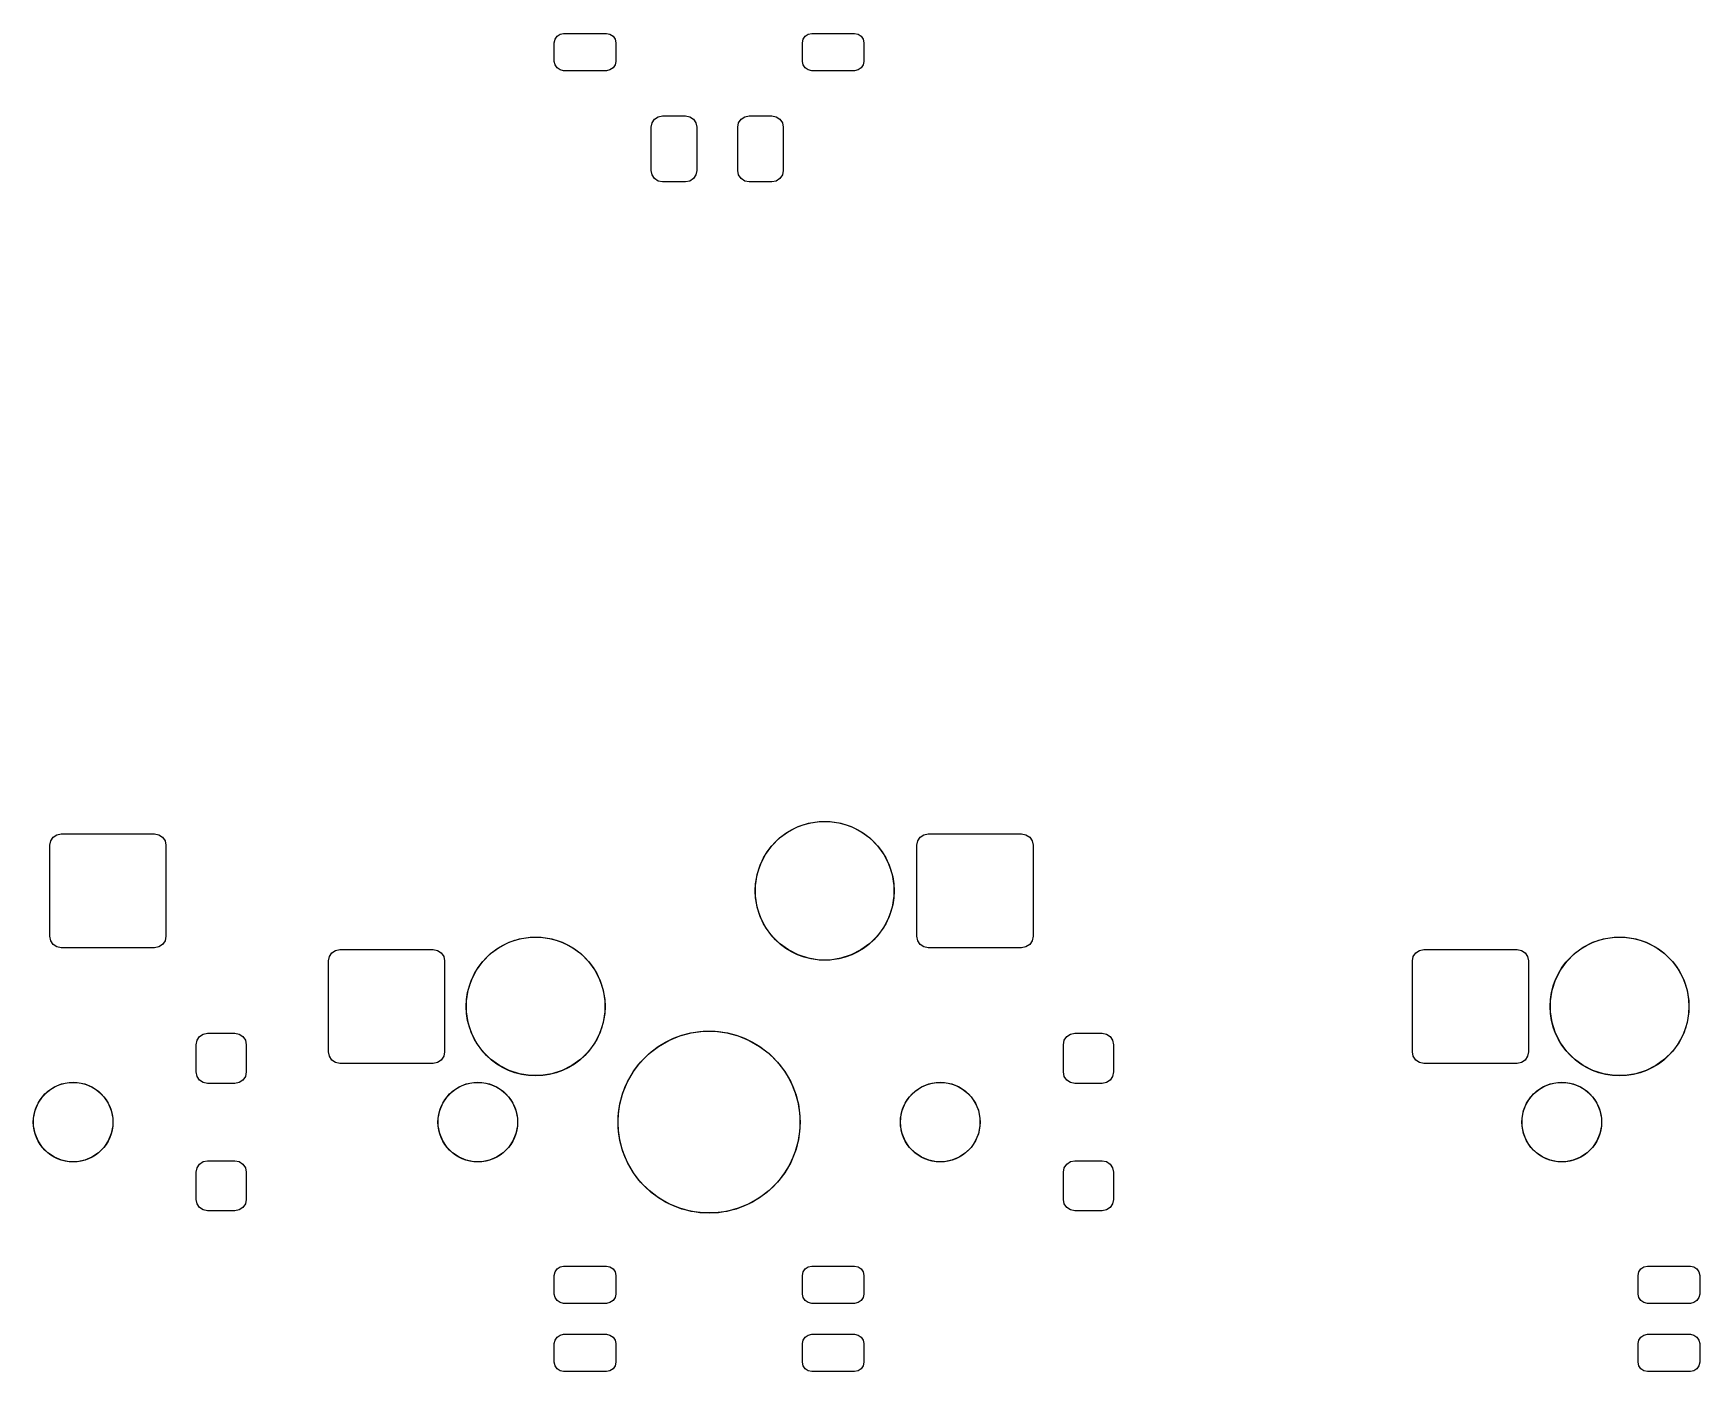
# Model space of a CAD drawing. Header units: millimetres. Extents: x 21 to 415, y -164 to -17.
# Drawn here: x 343.47 to 380.08, y -84.63 to -55.23 of the extents above; entities that cross this region are included whole.
import ezdxf

# ---------------------------------------------------------------- set-up
doc = ezdxf.new("R2010")
doc.units = ezdxf.units.MM
doc.layers.add('B.Mask', color=4, linetype='CONTINUOUS', true_color=0x02ffee)

msp = doc.modelspace()

# ---------------------------------------------------------------- linework, layer by layer
at = {"layer": 'B.Mask', "linetype": 'CONTINUOUS'}
for p, q in [((354.979418, -55.291293), (355.045925, -55.246855)), ((355.045925, -55.246855), (355.124375, -55.23125)), ((355.124375, -55.23125), (356.064375, -55.23125)), ((356.064375, -55.23125), (356.142825, -55.246855)), ((356.142825, -55.246855), (356.209332, -55.291293)), ((360.429418, -55.291293), (360.495925, -55.246855)), ((360.495925, -55.246855), (360.574375, -55.23125)), ((360.574375, -55.23125), (361.514375, -55.23125)), ((361.514375, -55.23125), (361.592825, -55.246855)), ((361.592825, -55.246855), (361.659332, -55.291293)), ((354.919375, -55.43625), (354.93498, -55.3578)), ((354.919375, -55.84625), (354.919375, -55.43625)), ((354.93498, -55.3578), (354.979418, -55.291293)), ((356.209332, -55.291293), (356.25377, -55.3578)), ((356.25377, -55.3578), (356.269375, -55.43625)), ((356.269375, -55.43625), (356.269375, -55.84625)), ((360.369375, -55.43625), (360.38498, -55.3578)), ((360.369375, -55.84625), (360.369375, -55.43625)), ((360.38498, -55.3578), (360.429418, -55.291293)), ((361.659332, -55.291293), (361.70377, -55.3578)), ((361.70377, -55.3578), (361.719375, -55.43625)), ((361.719375, -55.43625), (361.719375, -55.84625)), ((354.93498, -55.9247), (354.919375, -55.84625)), ((354.979418, -55.991207), (354.93498, -55.9247)), ((355.045925, -56.035645), (354.979418, -55.991207)), ((356.209332, -55.991207), (356.142825, -56.035645)), ((356.25377, -55.9247), (356.209332, -55.991207)), ((356.269375, -55.84625), (356.25377, -55.9247)), ((360.38498, -55.9247), (360.369375, -55.84625)), ((360.429418, -55.991207), (360.38498, -55.9247)), ((360.495925, -56.035645), (360.429418, -55.991207)), ((361.659332, -55.991207), (361.592825, -56.035645)), ((361.70377, -55.9247), (361.659332, -55.991207)), ((361.719375, -55.84625), (361.70377, -55.9247)), ((355.124375, -56.05125), (355.045925, -56.035645)), ((356.064375, -56.05125), (355.124375, -56.05125)), ((356.142825, -56.035645), (356.064375, -56.05125)), ((360.574375, -56.05125), (360.495925, -56.035645)), ((361.514375, -56.05125), (360.574375, -56.05125)), ((361.592825, -56.035645), (361.514375, -56.05125)), ((357.122598, -57.117598), (357.203704, -57.063405)), ((357.203704, -57.063405), (357.299375, -57.044375)), ((357.299375, -57.044375), (357.799375, -57.044375)), ((357.799375, -57.044375), (357.895046, -57.063405)), ((357.895046, -57.063405), (357.976152, -57.117598)), ((359.022598, -57.117598), (359.103704, -57.063405)), ((359.103704, -57.063405), (359.199375, -57.044375)), ((359.199375, -57.044375), (359.699375, -57.044375)), ((359.699375, -57.044375), (359.795046, -57.063405)), ((359.795046, -57.063405), (359.876152, -57.117598)), ((357.049375, -57.294375), (357.068405, -57.198704)), ((357.049375, -58.244375), (357.049375, -57.294375)), ((357.068405, -57.198704), (357.122598, -57.117598)), ((357.976152, -57.117598), (358.030345, -57.198704)), ((358.030345, -57.198704), (358.049375, -57.294375)), ((358.049375, -57.294375), (358.049375, -58.244375)), ((358.949375, -57.294375), (358.968405, -57.198704)), ((358.949375, -58.244375), (358.949375, -57.294375)), ((358.968405, -57.198704), (359.022598, -57.117598)), ((359.876152, -57.117598), (359.930345, -57.198704)), ((359.930345, -57.198704), (359.949375, -57.294375)), ((359.949375, -57.294375), (359.949375, -58.244375)), ((357.068405, -58.340046), (357.049375, -58.244375)), ((357.122598, -58.421152), (357.068405, -58.340046)), ((357.203704, -58.475345), (357.122598, -58.421152)), ((357.299375, -58.494375), (357.203704, -58.475345)), ((357.799375, -58.494375), (357.299375, -58.494375)), ((357.895046, -58.475345), (357.799375, -58.494375)), ((357.976152, -58.421152), (357.895046, -58.475345)), ((358.030345, -58.340046), (357.976152, -58.421152)), ((358.049375, -58.244375), (358.030345, -58.340046)), ((358.968405, -58.340046), (358.949375, -58.244375)), ((359.022598, -58.421152), (358.968405, -58.340046)), ((359.103704, -58.475345), (359.022598, -58.421152)), ((359.199375, -58.494375), (359.103704, -58.475345)), ((359.699375, -58.494375), (359.199375, -58.494375)), ((359.795046, -58.475345), (359.699375, -58.494375)), ((359.876152, -58.421152), (359.795046, -58.475345)), ((359.930345, -58.340046), (359.876152, -58.421152)), ((359.949375, -58.244375), (359.930345, -58.340046)), ((343.909598, -72.887598), (343.990704, -72.833405)), ((343.990704, -72.833405), (344.086375, -72.814375)), ((344.086375, -72.814375), (346.136375, -72.814375)), ((346.136375, -72.814375), (346.232046, -72.833405)), ((346.232046, -72.833405), (346.313152, -72.887598)), ((359.868967, -72.904756), (360.062565, -72.764099)), ((360.062565, -72.764099), (360.275783, -72.655459)), ((360.275783, -72.655459), (360.503371, -72.581511)), ((360.503371, -72.581511), (360.739725, -72.544076)), ((360.739725, -72.544076), (360.979025, -72.544076)), ((360.979025, -72.544076), (361.215379, -72.581511)), ((361.215379, -72.581511), (361.442967, -72.655459)), ((361.442967, -72.655459), (361.656185, -72.764099)), ((361.656185, -72.764099), (361.849783, -72.904756)), ((362.959598, -72.887598), (363.040704, -72.833405)), ((363.040704, -72.833405), (363.136375, -72.814375)), ((363.136375, -72.814375), (365.186375, -72.814375)), ((365.186375, -72.814375), (365.282046, -72.833405)), ((365.282046, -72.833405), (365.363152, -72.887598)), ((343.836375, -73.064375), (343.855405, -72.968704)), ((343.836375, -75.064375), (343.836375, -73.064375)), ((343.855405, -72.968704), (343.909598, -72.887598)), ((346.313152, -72.887598), (346.367345, -72.968704)), ((346.367345, -72.968704), (346.386375, -73.064375)), ((346.386375, -73.064375), (346.386375, -75.064375)), ((359.559099, -73.267565), (359.699756, -73.073967)), ((359.699756, -73.073967), (359.868967, -72.904756)), ((361.849783, -72.904756), (362.018994, -73.073967)), ((362.018994, -73.073967), (362.159651, -73.267565)), ((362.886375, -73.064375), (362.905405, -72.968704)), ((362.886375, -75.064375), (362.886375, -73.064375)), ((362.905405, -72.968704), (362.959598, -72.887598)), ((365.363152, -72.887598), (365.417345, -72.968704)), ((365.417345, -72.968704), (365.436375, -73.064375)), ((365.436375, -73.064375), (365.436375, -75.064375)), ((359.376511, -73.708371), (359.450459, -73.480783)), ((359.450459, -73.480783), (359.559099, -73.267565)), ((362.159651, -73.267565), (362.268291, -73.480783)), ((362.268291, -73.480783), (362.342239, -73.708371)), ((359.339076, -73.944725), (359.376511, -73.708371)), ((359.339076, -74.184025), (359.339076, -73.944725)), ((362.342239, -73.708371), (362.379674, -73.944725)), ((362.379674, -73.944725), (362.379674, -74.184025)), ((359.376511, -74.420379), (359.339076, -74.184025)), ((362.379674, -74.184025), (362.342239, -74.420379)), ((359.450459, -74.647967), (359.376511, -74.420379)), ((359.559099, -74.861185), (359.450459, -74.647967)), ((362.268291, -74.647967), (362.159651, -74.861185)), ((362.342239, -74.420379), (362.268291, -74.647967)), ((359.699756, -75.054783), (359.559099, -74.861185)), ((362.159651, -74.861185), (362.018994, -75.054783)), ((343.855405, -75.160046), (343.836375, -75.064375)), ((343.909598, -75.241152), (343.855405, -75.160046)), ((343.990704, -75.295345), (343.909598, -75.241152)), ((344.086375, -75.314375), (343.990704, -75.295345)), ((346.136375, -75.314375), (344.086375, -75.314375)), ((346.232046, -75.295345), (346.136375, -75.314375)), ((346.313152, -75.241152), (346.232046, -75.295345)), ((346.367345, -75.160046), (346.313152, -75.241152)), ((346.386375, -75.064375), (346.367345, -75.160046)), ((350.032598, -75.427598), (350.113704, -75.373405)), ((350.113704, -75.373405), (350.209375, -75.354375)), ((350.209375, -75.354375), (352.259375, -75.354375)), ((352.259375, -75.354375), (352.355046, -75.373405)), ((352.355046, -75.373405), (352.436152, -75.427598)), ((353.518967, -75.444756), (353.712565, -75.304099)), ((353.712565, -75.304099), (353.925783, -75.195459)), ((353.925783, -75.195459), (354.153371, -75.121511)), ((354.153371, -75.121511), (354.389725, -75.084076)), ((354.389725, -75.084076), (354.629025, -75.084076)), ((354.629025, -75.084076), (354.865379, -75.121511)), ((354.865379, -75.121511), (355.092967, -75.195459)), ((355.092967, -75.195459), (355.306185, -75.304099)), ((355.306185, -75.304099), (355.499783, -75.444756)), ((359.868967, -75.223994), (359.699756, -75.054783)), ((360.062565, -75.364651), (359.868967, -75.223994)), ((360.275783, -75.473291), (360.062565, -75.364651)), ((361.656185, -75.364651), (361.442967, -75.473291)), ((361.849783, -75.223994), (361.656185, -75.364651)), ((362.018994, -75.054783), (361.849783, -75.223994)), ((362.905405, -75.160046), (362.886375, -75.064375)), ((362.959598, -75.241152), (362.905405, -75.160046)), ((363.040704, -75.295345), (362.959598, -75.241152)), ((363.136375, -75.314375), (363.040704, -75.295345)), ((365.186375, -75.314375), (363.136375, -75.314375)), ((365.282046, -75.295345), (365.186375, -75.314375)), ((365.363152, -75.241152), (365.282046, -75.295345)), ((365.417345, -75.160046), (365.363152, -75.241152)), ((365.436375, -75.064375), (365.417345, -75.160046)), ((373.845098, -75.427598), (373.926204, -75.373405)), ((373.926204, -75.373405), (374.021875, -75.354375)), ((374.021875, -75.354375), (376.071875, -75.354375)), ((376.071875, -75.354375), (376.167546, -75.373405)), ((376.167546, -75.373405), (376.248652, -75.427598)), ((377.331467, -75.444756), (377.525065, -75.304099)), ((377.525065, -75.304099), (377.738283, -75.195459)), ((377.738283, -75.195459), (377.965871, -75.121511)), ((377.965871, -75.121511), (378.202225, -75.084076)), ((378.202225, -75.084076), (378.441525, -75.084076)), ((378.441525, -75.084076), (378.677879, -75.121511)), ((378.677879, -75.121511), (378.905467, -75.195459)), ((378.905467, -75.195459), (379.118685, -75.304099)), ((379.118685, -75.304099), (379.312283, -75.444756)), ((349.959375, -75.604375), (349.978405, -75.508704)), ((349.959375, -77.604375), (349.959375, -75.604375)), ((349.978405, -75.508704), (350.032598, -75.427598)), ((352.436152, -75.427598), (352.490345, -75.508704)), ((352.490345, -75.508704), (352.509375, -75.604375)), ((352.509375, -75.604375), (352.509375, -77.604375)), ((353.209099, -75.807565), (353.349756, -75.613967)), ((353.349756, -75.613967), (353.518967, -75.444756)), ((355.499783, -75.444756), (355.668994, -75.613967)), ((355.668994, -75.613967), (355.809651, -75.807565)), ((360.503371, -75.547239), (360.275783, -75.473291)), ((360.739725, -75.584674), (360.503371, -75.547239)), ((360.979025, -75.584674), (360.739725, -75.584674)), ((361.215379, -75.547239), (360.979025, -75.584674)), ((361.442967, -75.473291), (361.215379, -75.547239)), ((373.771875, -75.604375), (373.790905, -75.508704)), ((373.771875, -77.604375), (373.771875, -75.604375)), ((373.790905, -75.508704), (373.845098, -75.427598)), ((376.248652, -75.427598), (376.302845, -75.508704)), ((376.302845, -75.508704), (376.321875, -75.604375)), ((376.321875, -75.604375), (376.321875, -77.604375)), ((377.021599, -75.807565), (377.162256, -75.613967)), ((377.162256, -75.613967), (377.331467, -75.444756)), ((379.312283, -75.444756), (379.481494, -75.613967)), ((379.481494, -75.613967), (379.622151, -75.807565)), ((353.026511, -76.248371), (353.100459, -76.020783)), ((353.100459, -76.020783), (353.209099, -75.807565)), ((355.809651, -75.807565), (355.918291, -76.020783)), ((355.918291, -76.020783), (355.992239, -76.248371)), ((376.839011, -76.248371), (376.912959, -76.020783)), ((376.912959, -76.020783), (377.021599, -75.807565)), ((379.622151, -75.807565), (379.730791, -76.020783)), ((379.730791, -76.020783), (379.804739, -76.248371)), ((352.989076, -76.484725), (353.026511, -76.248371)), ((352.989076, -76.724025), (352.989076, -76.484725)), ((355.992239, -76.248371), (356.029674, -76.484725)), ((356.029674, -76.484725), (356.029674, -76.724025)), ((376.801576, -76.484725), (376.839011, -76.248371)), ((376.801576, -76.724025), (376.801576, -76.484725)), ((379.804739, -76.248371), (379.842174, -76.484725)), ((379.842174, -76.484725), (379.842174, -76.724025)), ((353.026511, -76.960379), (352.989076, -76.724025)), ((356.029674, -76.724025), (355.992239, -76.960379)), ((376.839011, -76.960379), (376.801576, -76.724025)), ((379.842174, -76.724025), (379.804739, -76.960379)), ((347.126973, -77.267598), (347.208079, -77.213405)), ((347.208079, -77.213405), (347.30375, -77.194375)), ((347.30375, -77.194375), (347.90375, -77.194375)), ((347.90375, -77.194375), (347.999421, -77.213405)), ((347.999421, -77.213405), (348.080527, -77.267598)), ((353.100459, -77.187967), (353.026511, -76.960379)), ((353.209099, -77.401185), (353.100459, -77.187967)), ((355.918291, -77.187967), (355.809651, -77.401185)), ((355.992239, -76.960379), (355.918291, -77.187967)), ((357.676496, -77.250515), (357.929194, -77.182804)), ((357.929194, -77.182804), (358.188569, -77.148657)), ((358.188569, -77.148657), (358.450181, -77.148657)), ((358.450181, -77.148657), (358.709556, -77.182804)), ((358.709556, -77.182804), (358.962254, -77.250515)), ((366.176973, -77.267598), (366.258079, -77.213405)), ((366.258079, -77.213405), (366.35375, -77.194375)), ((366.35375, -77.194375), (366.95375, -77.194375)), ((366.95375, -77.194375), (367.049421, -77.213405)), ((367.049421, -77.213405), (367.130527, -77.267598)), ((376.912959, -77.187967), (376.839011, -76.960379)), ((377.021599, -77.401185), (376.912959, -77.187967)), ((379.730791, -77.187967), (379.622151, -77.401185)), ((379.804739, -76.960379), (379.730791, -77.187967)), ((347.05375, -77.444375), (347.07278, -77.348704)), ((347.05375, -78.044375), (347.05375, -77.444375)), ((347.07278, -77.348704), (347.126973, -77.267598)), ((348.080527, -77.267598), (348.13472, -77.348704)), ((348.13472, -77.348704), (348.15375, -77.444375)), ((348.15375, -77.444375), (348.15375, -78.044375)), ((349.978405, -77.700046), (349.959375, -77.604375)), ((352.509375, -77.604375), (352.490345, -77.700046)), ((353.349756, -77.594783), (353.209099, -77.401185)), ((353.518967, -77.763994), (353.349756, -77.594783)), ((355.668994, -77.594783), (355.499783, -77.763994)), ((355.809651, -77.401185), (355.668994, -77.594783)), ((357.000683, -77.640695), (357.208235, -77.481436)), ((357.208235, -77.481436), (357.434798, -77.35063)), ((357.434798, -77.35063), (357.676496, -77.250515)), ((358.962254, -77.250515), (359.203952, -77.35063)), ((359.203952, -77.35063), (359.430515, -77.481436)), ((359.430515, -77.481436), (359.638067, -77.640695)), ((366.10375, -77.444375), (366.12278, -77.348704)), ((366.10375, -78.044375), (366.10375, -77.444375)), ((366.12278, -77.348704), (366.176973, -77.267598)), ((367.130527, -77.267598), (367.18472, -77.348704)), ((367.18472, -77.348704), (367.20375, -77.444375)), ((367.20375, -77.444375), (367.20375, -78.044375)), ((373.790905, -77.700046), (373.771875, -77.604375)), ((376.321875, -77.604375), (376.302845, -77.700046)), ((377.162256, -77.594783), (377.021599, -77.401185)), ((377.331467, -77.763994), (377.162256, -77.594783)), ((379.481494, -77.594783), (379.312283, -77.763994)), ((379.622151, -77.401185), (379.481494, -77.594783)), ((350.032598, -77.781152), (349.978405, -77.700046)), ((350.113704, -77.835345), (350.032598, -77.781152)), ((350.209375, -77.854375), (350.113704, -77.835345)), ((352.259375, -77.854375), (350.209375, -77.854375)), ((352.355046, -77.835345), (352.259375, -77.854375)), ((352.436152, -77.781152), (352.355046, -77.835345)), ((352.490345, -77.700046), (352.436152, -77.781152)), ((353.712565, -77.904651), (353.518967, -77.763994)), ((353.925783, -78.013291), (353.712565, -77.904651)), ((355.306185, -77.904651), (355.092967, -78.013291)), ((355.499783, -77.763994), (355.306185, -77.904651)), ((356.656436, -78.033235), (356.815695, -77.825683)), ((356.815695, -77.825683), (357.000683, -77.640695)), ((359.638067, -77.640695), (359.823055, -77.825683)), ((359.823055, -77.825683), (359.982314, -78.033235)), ((373.845098, -77.781152), (373.790905, -77.700046)), ((373.926204, -77.835345), (373.845098, -77.781152)), ((374.021875, -77.854375), (373.926204, -77.835345)), ((376.071875, -77.854375), (374.021875, -77.854375)), ((376.167546, -77.835345), (376.071875, -77.854375)), ((376.248652, -77.781152), (376.167546, -77.835345)), ((376.302845, -77.700046), (376.248652, -77.781152)), ((377.525065, -77.904651), (377.331467, -77.763994)), ((377.738283, -78.013291), (377.525065, -77.904651)), ((379.118685, -77.904651), (378.905467, -78.013291)), ((379.312283, -77.763994), (379.118685, -77.904651)), ((343.936903, -78.372694), (344.095376, -78.307052)), ((344.095376, -78.307052), (344.26361, -78.273588)), ((344.26361, -78.273588), (344.43514, -78.273588)), ((344.43514, -78.273588), (344.603374, -78.307052)), ((344.603374, -78.307052), (344.761847, -78.372694)), ((347.07278, -78.140046), (347.05375, -78.044375)), ((347.126973, -78.221152), (347.07278, -78.140046)), ((347.208079, -78.275345), (347.126973, -78.221152)), ((347.30375, -78.294375), (347.208079, -78.275345)), ((347.90375, -78.294375), (347.30375, -78.294375)), ((347.999421, -78.275345), (347.90375, -78.294375)), ((348.080527, -78.221152), (347.999421, -78.275345)), ((348.13472, -78.140046), (348.080527, -78.221152)), ((348.15375, -78.044375), (348.13472, -78.140046)), ((352.826903, -78.372694), (352.985376, -78.307052)), ((352.985376, -78.307052), (353.15361, -78.273588)), ((353.15361, -78.273588), (353.32514, -78.273588)), ((353.32514, -78.273588), (353.493374, -78.307052)), ((353.493374, -78.307052), (353.651847, -78.372694)), ((354.153371, -78.087239), (353.925783, -78.013291)), ((354.389725, -78.124674), (354.153371, -78.087239)), ((354.629025, -78.124674), (354.389725, -78.124674)), ((354.865379, -78.087239), (354.629025, -78.124674)), ((355.092967, -78.013291), (354.865379, -78.087239)), ((356.425515, -78.501496), (356.52563, -78.259798)), ((356.52563, -78.259798), (356.656436, -78.033235)), ((359.982314, -78.033235), (360.11312, -78.259798)), ((360.11312, -78.259798), (360.213235, -78.501496)), ((362.986903, -78.372694), (363.145376, -78.307052)), ((363.145376, -78.307052), (363.31361, -78.273588)), ((363.31361, -78.273588), (363.48514, -78.273588)), ((363.48514, -78.273588), (363.653374, -78.307052)), ((363.653374, -78.307052), (363.811847, -78.372694)), ((366.12278, -78.140046), (366.10375, -78.044375)), ((366.176973, -78.221152), (366.12278, -78.140046)), ((366.258079, -78.275345), (366.176973, -78.221152)), ((366.35375, -78.294375), (366.258079, -78.275345)), ((366.95375, -78.294375), (366.35375, -78.294375)), ((367.049421, -78.275345), (366.95375, -78.294375)), ((367.130527, -78.221152), (367.049421, -78.275345)), ((367.18472, -78.140046), (367.130527, -78.221152)), ((367.20375, -78.044375), (367.18472, -78.140046)), ((376.639403, -78.372694), (376.797876, -78.307052)), ((376.797876, -78.307052), (376.96611, -78.273588)), ((376.96611, -78.273588), (377.13764, -78.273588)), ((377.13764, -78.273588), (377.305874, -78.307052)), ((377.305874, -78.307052), (377.464347, -78.372694)), ((377.965871, -78.087239), (377.738283, -78.013291)), ((378.202225, -78.124674), (377.965871, -78.087239)), ((378.441525, -78.124674), (378.202225, -78.124674)), ((378.677879, -78.087239), (378.441525, -78.124674)), ((378.905467, -78.013291), (378.677879, -78.087239)), ((343.577694, -78.731903), (343.672991, -78.589281)), ((343.672991, -78.589281), (343.794281, -78.467991)), ((343.794281, -78.467991), (343.936903, -78.372694)), ((344.761847, -78.372694), (344.904469, -78.467991)), ((344.904469, -78.467991), (345.025759, -78.589281)), ((345.025759, -78.589281), (345.121056, -78.731903)), ((352.467694, -78.731903), (352.562991, -78.589281)), ((352.562991, -78.589281), (352.684281, -78.467991)), ((352.684281, -78.467991), (352.826903, -78.372694)), ((353.651847, -78.372694), (353.794469, -78.467991)), ((353.794469, -78.467991), (353.915759, -78.589281)), ((353.915759, -78.589281), (354.011056, -78.731903)), ((356.357804, -78.754194), (356.425515, -78.501496)), ((360.213235, -78.501496), (360.280946, -78.754194)), ((362.627694, -78.731903), (362.722991, -78.589281)), ((362.722991, -78.589281), (362.844281, -78.467991)), ((362.844281, -78.467991), (362.986903, -78.372694)), ((363.811847, -78.372694), (363.954469, -78.467991)), ((363.954469, -78.467991), (364.075759, -78.589281)), ((364.075759, -78.589281), (364.171056, -78.731903)), ((376.280194, -78.731903), (376.375491, -78.589281)), ((376.375491, -78.589281), (376.496781, -78.467991)), ((376.496781, -78.467991), (376.639403, -78.372694)), ((377.464347, -78.372694), (377.606969, -78.467991)), ((377.606969, -78.467991), (377.728259, -78.589281)), ((377.728259, -78.589281), (377.823556, -78.731903)), ((343.478588, -79.05861), (343.512052, -78.890376)), ((343.478588, -79.23014), (343.478588, -79.05861)), ((343.512052, -78.890376), (343.577694, -78.731903)), ((345.121056, -78.731903), (345.186698, -78.890376)), ((345.186698, -78.890376), (345.220162, -79.05861)), ((345.220162, -79.05861), (345.220162, -79.23014)), ((352.368588, -79.05861), (352.402052, -78.890376)), ((352.368588, -79.23014), (352.368588, -79.05861)), ((352.402052, -78.890376), (352.467694, -78.731903)), ((354.011056, -78.731903), (354.076698, -78.890376)), ((354.076698, -78.890376), (354.110162, -79.05861)), ((354.110162, -79.05861), (354.110162, -79.23014)), ((356.323657, -79.013569), (356.357804, -78.754194)), ((356.323657, -79.275181), (356.323657, -79.013569)), ((360.280946, -78.754194), (360.315093, -79.013569)), ((360.315093, -79.013569), (360.315093, -79.275181)), ((362.528588, -79.05861), (362.562052, -78.890376)), ((362.528588, -79.23014), (362.528588, -79.05861)), ((362.562052, -78.890376), (362.627694, -78.731903)), ((364.171056, -78.731903), (364.236698, -78.890376)), ((364.236698, -78.890376), (364.270162, -79.05861)), ((364.270162, -79.05861), (364.270162, -79.23014)), ((376.181088, -79.05861), (376.214552, -78.890376)), ((376.181088, -79.23014), (376.181088, -79.05861)), ((376.214552, -78.890376), (376.280194, -78.731903)), ((377.823556, -78.731903), (377.889198, -78.890376)), ((377.889198, -78.890376), (377.922662, -79.05861)), ((377.922662, -79.05861), (377.922662, -79.23014)), ((343.512052, -79.398374), (343.478588, -79.23014)), ((343.577694, -79.556847), (343.512052, -79.398374)), ((345.186698, -79.398374), (345.121056, -79.556847)), ((345.220162, -79.23014), (345.186698, -79.398374)), ((352.402052, -79.398374), (352.368588, -79.23014)), ((352.467694, -79.556847), (352.402052, -79.398374)), ((354.076698, -79.398374), (354.011056, -79.556847)), ((354.110162, -79.23014), (354.076698, -79.398374)), ((356.357804, -79.534556), (356.323657, -79.275181)), ((360.315093, -79.275181), (360.280946, -79.534556)), ((362.562052, -79.398374), (362.528588, -79.23014)), ((362.627694, -79.556847), (362.562052, -79.398374)), ((364.236698, -79.398374), (364.171056, -79.556847)), ((364.270162, -79.23014), (364.236698, -79.398374)), ((376.214552, -79.398374), (376.181088, -79.23014)), ((376.280194, -79.556847), (376.214552, -79.398374)), ((377.889198, -79.398374), (377.823556, -79.556847)), ((377.922662, -79.23014), (377.889198, -79.398374)), ((343.672991, -79.699469), (343.577694, -79.556847)), ((343.794281, -79.820759), (343.672991, -79.699469)), ((345.025759, -79.699469), (344.904469, -79.820759)), ((345.121056, -79.556847), (345.025759, -79.699469)), ((352.562991, -79.699469), (352.467694, -79.556847)), ((352.684281, -79.820759), (352.562991, -79.699469)), ((353.915759, -79.699469), (353.794469, -79.820759)), ((354.011056, -79.556847), (353.915759, -79.699469)), ((356.425515, -79.787254), (356.357804, -79.534556)), ((356.52563, -80.028952), (356.425515, -79.787254)), ((360.213235, -79.787254), (360.11312, -80.028952)), ((360.280946, -79.534556), (360.213235, -79.787254)), ((362.722991, -79.699469), (362.627694, -79.556847)), ((362.844281, -79.820759), (362.722991, -79.699469)), ((364.075759, -79.699469), (363.954469, -79.820759)), ((364.171056, -79.556847), (364.075759, -79.699469)), ((376.375491, -79.699469), (376.280194, -79.556847)), ((376.496781, -79.820759), (376.375491, -79.699469)), ((377.728259, -79.699469), (377.606969, -79.820759)), ((377.823556, -79.556847), (377.728259, -79.699469)), ((343.936903, -79.916056), (343.794281, -79.820759)), ((344.095376, -79.981698), (343.936903, -79.916056)), ((344.26361, -80.015162), (344.095376, -79.981698)), ((344.43514, -80.015162), (344.26361, -80.015162)), ((344.603374, -79.981698), (344.43514, -80.015162)), ((344.761847, -79.916056), (344.603374, -79.981698)), ((344.904469, -79.820759), (344.761847, -79.916056)), ((347.05375, -80.244375), (347.07278, -80.148704)), ((347.07278, -80.148704), (347.126973, -80.067598)), ((347.126973, -80.067598), (347.208079, -80.013405)), ((347.208079, -80.013405), (347.30375, -79.994375)), ((347.30375, -79.994375), (347.90375, -79.994375)), ((347.90375, -79.994375), (347.999421, -80.013405)), ((347.999421, -80.013405), (348.080527, -80.067598)), ((348.080527, -80.067598), (348.13472, -80.148704)), ((348.13472, -80.148704), (348.15375, -80.244375)), ((352.826903, -79.916056), (352.684281, -79.820759)), ((352.985376, -79.981698), (352.826903, -79.916056)), ((353.15361, -80.015162), (352.985376, -79.981698)), ((353.32514, -80.015162), (353.15361, -80.015162)), ((353.493374, -79.981698), (353.32514, -80.015162)), ((353.651847, -79.916056), (353.493374, -79.981698)), ((353.794469, -79.820759), (353.651847, -79.916056)), ((356.656436, -80.255515), (356.52563, -80.028952)), ((360.11312, -80.028952), (359.982314, -80.255515)), ((362.986903, -79.916056), (362.844281, -79.820759)), ((363.145376, -79.981698), (362.986903, -79.916056)), ((363.31361, -80.015162), (363.145376, -79.981698)), ((363.48514, -80.015162), (363.31361, -80.015162)), ((363.653374, -79.981698), (363.48514, -80.015162)), ((363.811847, -79.916056), (363.653374, -79.981698)), ((363.954469, -79.820759), (363.811847, -79.916056)), ((366.10375, -80.244375), (366.12278, -80.148704)), ((366.12278, -80.148704), (366.176973, -80.067598)), ((366.176973, -80.067598), (366.258079, -80.013405)), ((366.258079, -80.013405), (366.35375, -79.994375)), ((366.35375, -79.994375), (366.95375, -79.994375)), ((366.95375, -79.994375), (367.049421, -80.013405)), ((367.049421, -80.013405), (367.130527, -80.067598)), ((367.130527, -80.067598), (367.18472, -80.148704)), ((367.18472, -80.148704), (367.20375, -80.244375)), ((376.639403, -79.916056), (376.496781, -79.820759)), ((376.797876, -79.981698), (376.639403, -79.916056)), ((376.96611, -80.015162), (376.797876, -79.981698)), ((377.13764, -80.015162), (376.96611, -80.015162)), ((377.305874, -79.981698), (377.13764, -80.015162)), ((377.464347, -79.916056), (377.305874, -79.981698)), ((377.606969, -79.820759), (377.464347, -79.916056)), ((347.05375, -80.844375), (347.05375, -80.244375)), ((348.15375, -80.244375), (348.15375, -80.844375)), ((356.815695, -80.463067), (356.656436, -80.255515)), ((357.000683, -80.648055), (356.815695, -80.463067)), ((359.823055, -80.463067), (359.638067, -80.648055)), ((359.982314, -80.255515), (359.823055, -80.463067)), ((366.10375, -80.844375), (366.10375, -80.244375)), ((367.20375, -80.244375), (367.20375, -80.844375)), ((347.07278, -80.940046), (347.05375, -80.844375)), ((348.15375, -80.844375), (348.13472, -80.940046)), ((357.208235, -80.807314), (357.000683, -80.648055)), ((357.434798, -80.93812), (357.208235, -80.807314)), ((359.430515, -80.807314), (359.203952, -80.93812)), ((359.638067, -80.648055), (359.430515, -80.807314)), ((366.12278, -80.940046), (366.10375, -80.844375)), ((367.20375, -80.844375), (367.18472, -80.940046)), ((347.126973, -81.021152), (347.07278, -80.940046)), ((347.208079, -81.075345), (347.126973, -81.021152)), ((347.30375, -81.094375), (347.208079, -81.075345)), ((347.90375, -81.094375), (347.30375, -81.094375)), ((347.999421, -81.075345), (347.90375, -81.094375)), ((348.080527, -81.021152), (347.999421, -81.075345)), ((348.13472, -80.940046), (348.080527, -81.021152)), ((357.676496, -81.038235), (357.434798, -80.93812)), ((357.929194, -81.105946), (357.676496, -81.038235)), ((358.188569, -81.140093), (357.929194, -81.105946)), ((358.450181, -81.140093), (358.188569, -81.140093)), ((358.709556, -81.105946), (358.450181, -81.140093)), ((358.962254, -81.038235), (358.709556, -81.105946)), ((359.203952, -80.93812), (358.962254, -81.038235)), ((366.176973, -81.021152), (366.12278, -80.940046)), ((366.258079, -81.075345), (366.176973, -81.021152)), ((366.35375, -81.094375), (366.258079, -81.075345)), ((366.95375, -81.094375), (366.35375, -81.094375)), ((367.049421, -81.075345), (366.95375, -81.094375)), ((367.130527, -81.021152), (367.049421, -81.075345)), ((367.18472, -80.940046), (367.130527, -81.021152)), ((354.93498, -82.4328), (354.979418, -82.366293)), ((354.979418, -82.366293), (355.045925, -82.321855)), ((355.045925, -82.321855), (355.124375, -82.30625)), ((355.124375, -82.30625), (356.064375, -82.30625)), ((356.064375, -82.30625), (356.142825, -82.321855)), ((356.142825, -82.321855), (356.209332, -82.366293)), ((356.209332, -82.366293), (356.25377, -82.4328)), ((360.38498, -82.4328), (360.429418, -82.366293)), ((360.429418, -82.366293), (360.495925, -82.321855)), ((360.495925, -82.321855), (360.574375, -82.30625)), ((360.574375, -82.30625), (361.514375, -82.30625)), ((361.514375, -82.30625), (361.592825, -82.321855)), ((361.592825, -82.321855), (361.659332, -82.366293)), ((361.659332, -82.366293), (361.70377, -82.4328)), ((378.74748, -82.4328), (378.791918, -82.366293)), ((378.791918, -82.366293), (378.858425, -82.321855)), ((378.858425, -82.321855), (378.936875, -82.30625)), ((378.936875, -82.30625), (379.876875, -82.30625)), ((379.876875, -82.30625), (379.955325, -82.321855)), ((379.955325, -82.321855), (380.021832, -82.366293)), ((380.021832, -82.366293), (380.06627, -82.4328)), ((354.919375, -82.51125), (354.93498, -82.4328)), ((354.919375, -82.92125), (354.919375, -82.51125)), ((356.25377, -82.4328), (356.269375, -82.51125)), ((356.269375, -82.51125), (356.269375, -82.92125)), ((360.369375, -82.51125), (360.38498, -82.4328)), ((360.369375, -82.92125), (360.369375, -82.51125)), ((361.70377, -82.4328), (361.719375, -82.51125)), ((361.719375, -82.51125), (361.719375, -82.92125)), ((378.731875, -82.51125), (378.74748, -82.4328)), ((378.731875, -82.92125), (378.731875, -82.51125)), ((380.06627, -82.4328), (380.081875, -82.51125)), ((380.081875, -82.51125), (380.081875, -82.92125)), ((354.93498, -82.9997), (354.919375, -82.92125)), ((354.979418, -83.066207), (354.93498, -82.9997)), ((355.045925, -83.110645), (354.979418, -83.066207)), ((356.209332, -83.066207), (356.142825, -83.110645)), ((356.25377, -82.9997), (356.209332, -83.066207)), ((356.269375, -82.92125), (356.25377, -82.9997)), ((360.38498, -82.9997), (360.369375, -82.92125)), ((360.429418, -83.066207), (360.38498, -82.9997)), ((360.495925, -83.110645), (360.429418, -83.066207)), ((361.659332, -83.066207), (361.592825, -83.110645)), ((361.70377, -82.9997), (361.659332, -83.066207)), ((361.719375, -82.92125), (361.70377, -82.9997)), ((378.74748, -82.9997), (378.731875, -82.92125)), ((378.791918, -83.066207), (378.74748, -82.9997)), ((378.858425, -83.110645), (378.791918, -83.066207)), ((380.021832, -83.066207), (379.955325, -83.110645)), ((380.06627, -82.9997), (380.021832, -83.066207)), ((380.081875, -82.92125), (380.06627, -82.9997)), ((355.124375, -83.12625), (355.045925, -83.110645)), ((356.064375, -83.12625), (355.124375, -83.12625)), ((356.142825, -83.110645), (356.064375, -83.12625)), ((360.574375, -83.12625), (360.495925, -83.110645)), ((361.514375, -83.12625), (360.574375, -83.12625)), ((361.592825, -83.110645), (361.514375, -83.12625)), ((378.936875, -83.12625), (378.858425, -83.110645)), ((379.876875, -83.12625), (378.936875, -83.12625)), ((379.955325, -83.110645), (379.876875, -83.12625)), ((354.979418, -83.866293), (355.045925, -83.821855)), ((355.045925, -83.821855), (355.124375, -83.80625)), ((355.124375, -83.80625), (356.064375, -83.80625)), ((356.064375, -83.80625), (356.142825, -83.821855)), ((356.142825, -83.821855), (356.209332, -83.866293)), ((360.429418, -83.866293), (360.495925, -83.821855)), ((360.495925, -83.821855), (360.574375, -83.80625)), ((360.574375, -83.80625), (361.514375, -83.80625)), ((361.514375, -83.80625), (361.592825, -83.821855)), ((361.592825, -83.821855), (361.659332, -83.866293)), ((378.791918, -83.866293), (378.858425, -83.821855)), ((378.858425, -83.821855), (378.936875, -83.80625)), ((378.936875, -83.80625), (379.876875, -83.80625)), ((379.876875, -83.80625), (379.955325, -83.821855)), ((379.955325, -83.821855), (380.021832, -83.866293)), ((354.919375, -84.01125), (354.93498, -83.9328)), ((354.919375, -84.42125), (354.919375, -84.01125)), ((354.93498, -83.9328), (354.979418, -83.866293)), ((356.209332, -83.866293), (356.25377, -83.9328)), ((356.25377, -83.9328), (356.269375, -84.01125)), ((356.269375, -84.01125), (356.269375, -84.42125)), ((360.369375, -84.01125), (360.38498, -83.9328)), ((360.369375, -84.42125), (360.369375, -84.01125)), ((360.38498, -83.9328), (360.429418, -83.866293)), ((361.659332, -83.866293), (361.70377, -83.9328)), ((361.70377, -83.9328), (361.719375, -84.01125)), ((361.719375, -84.01125), (361.719375, -84.42125)), ((378.731875, -84.01125), (378.74748, -83.9328)), ((378.731875, -84.42125), (378.731875, -84.01125)), ((378.74748, -83.9328), (378.791918, -83.866293)), ((380.021832, -83.866293), (380.06627, -83.9328)), ((380.06627, -83.9328), (380.081875, -84.01125)), ((380.081875, -84.01125), (380.081875, -84.42125)), ((354.93498, -84.4997), (354.919375, -84.42125)), ((354.979418, -84.566207), (354.93498, -84.4997)), ((356.25377, -84.4997), (356.209332, -84.566207)), ((356.269375, -84.42125), (356.25377, -84.4997)), ((360.38498, -84.4997), (360.369375, -84.42125)), ((360.429418, -84.566207), (360.38498, -84.4997)), ((361.70377, -84.4997), (361.659332, -84.566207)), ((361.719375, -84.42125), (361.70377, -84.4997)), ((378.74748, -84.4997), (378.731875, -84.42125)), ((378.791918, -84.566207), (378.74748, -84.4997)), ((380.06627, -84.4997), (380.021832, -84.566207)), ((380.081875, -84.42125), (380.06627, -84.4997)), ((355.045925, -84.610645), (354.979418, -84.566207)), ((355.124375, -84.62625), (355.045925, -84.610645)), ((356.064375, -84.62625), (355.124375, -84.62625)), ((356.142825, -84.610645), (356.064375, -84.62625)), ((356.209332, -84.566207), (356.142825, -84.610645)), ((360.495925, -84.610645), (360.429418, -84.566207)), ((360.574375, -84.62625), (360.495925, -84.610645)), ((361.514375, -84.62625), (360.574375, -84.62625)), ((361.592825, -84.610645), (361.514375, -84.62625)), ((361.659332, -84.566207), (361.592825, -84.610645)), ((378.858425, -84.610645), (378.791918, -84.566207)), ((378.936875, -84.62625), (378.858425, -84.610645)), ((379.876875, -84.62625), (378.936875, -84.62625)), ((379.955325, -84.610645), (379.876875, -84.62625)), ((380.021832, -84.566207), (379.955325, -84.610645))]:
    msp.add_line(p, q, dxfattribs=at)
at = {"layer": 'B.Mask'}
for centre, radius in [((360.859375, -74.064375), 1.525), ((360.859375, -74.064375), 1.524999), ((354.509375, -76.604375), 1.525), ((354.509375, -76.604375), 1.524999), ((378.321875, -76.604375), 1.525), ((378.321875, -76.604375), 1.524999), ((358.319375, -79.144375), 2), ((358.319375, -79.144375), 1.999999), ((344.349375, -79.144375), 0.875), ((344.349375, -79.144375), 0.874999), ((353.239375, -79.144375), 0.875), ((353.239375, -79.144375), 0.874999), ((363.399375, -79.144375), 0.875), ((363.399375, -79.144375), 0.874999), ((377.051875, -79.144375), 0.875), ((377.051875, -79.144375), 0.874999)]:
    msp.add_circle(centre, radius, dxfattribs=at)

doc.saveas('drawing.dxf')
